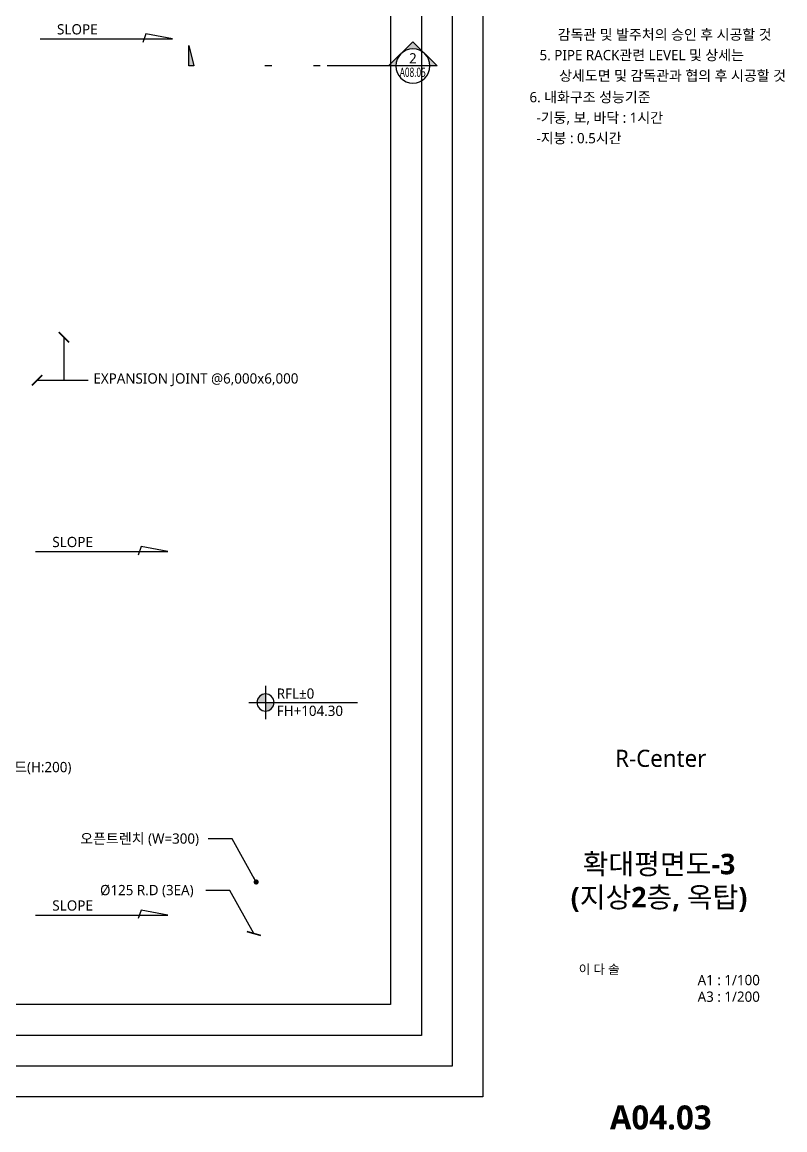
# Model space of a CAD drawing. Header units: millimetres. Extents: x 6046 to 249480, y 2179 to 57100.
# Drawn here: x 227171 to 249480, y 2937 to 35323 of the extents above; entities that cross this region are included whole.
import ezdxf
from ezdxf.enums import TextEntityAlignment as Align

# ---------------------------------------------------------------- set-up
doc = ezdxf.new("R2010")
doc.units = ezdxf.units.MM
doc.header["$LTSCALE"] = 100
for name, color, linetype in [('3TXT', 3, 'Continuous'), ('A-SYM', 6, 'Continuous'), ('SYM', 6, 'Continuous'), ('SYM-LEAD', 6, 'Continuous'), ('SYM-LEVEL', 7, 'Continuous'), ('TEXT', 3, 'Continuous'), ('XR-SHEET$0$TITLE', 7, 'Continuous'), ('XR-SHEET$1$SHT', 5, 'Continuous'), ('XR-SHEET$1$TEXT', 3, 'Continuous')]:
    doc.layers.add(name, color=color, linetype=linetype)
doc.layers.add('TEMP', color=171, linetype='Continuous', plot=False)
doc.styles.add('XR-SHEET$0$굴림체(옥산)', font='malgun.ttf')
doc.styles.add('XR-SHEET$0$맑은고딕B', font='malgunbd.ttf')
doc.styles.add('맑은고딕B', font='malgunbd.ttf')
doc.styles.add('스타일1', font='malgun.ttf')
doc.dimstyles.new('DIM-QD 1', dxfattribs={"dimtxt": 3, "dimasz": 1.5, "dimexe": 1, "dimexo": 0, "dimgap": 1, "dimtad": 1, "dimdec": 3, "dimdsep": 46, "dimlunit": 6, "dimtxsty": '스타일1', "dimblk1": 'ARCHTICK', "dimblk2": 'ARCHTICK', "dimsah": 1, "dimcen": 0, "dimclrd": 256, "dimclre": 256, "dimclrt": 3, "dimazin": 2, "dimtfac": 1, "dimtdec": 3, "dimtix": 1, "dimtmove": 2, "dimatfit": 3, "dimldrblk": 'ARCHTICK', "dimfxl": 1, "dimtolj": 1, "dimtzin": 0, "dimarcsym": 0})

# ---------------------------------------------------------------- blocks, each defined once
blk = doc.blocks.new('_ARCHTICK')
at = {"color": 0, "linetype": 'ByBlock', "const_width": 0.15}
blk.add_lwpolyline([(-0.5, -0.5), (0.5, 0.5)], dxfattribs=at)
blk = doc.blocks.new('SLOPE1')
at = {"layer": 'SYM', "color": 6}
blk.add_lwpolyline([(17.46, 0), (-21.25, 0), (-13.49, 1.5), (-12.55, -1)], dxfattribs=at)
at = {"layer": 'SYM', "color": 3, "style": '스타일1'}
blk.add_attdef('SLOPE:1/100', (-11.99, 1.33), '', height=3, dxfattribs=at)
blk = doc.blocks.new('XR-SHEET$0$TITLE')
at = {"layer": 'XR-SHEET$0$TITLE', "true_color": 0x000000, "style": 'XR-SHEET$0$굴림체(옥산)'}
for tag, height, p in [('동명칭', 6, (776.77, -457.26)), ('SCALE-A1', 3, (797.5, -522)), ('SCALE-A3', 3, (797.5, -527)), ('DATA', 3, (797.5, -540))]:
    blk.add_attdef(tag, text='', height=height, dxfattribs=at).set_placement(p, align=Align.MIDDLE)
for tag, height, p in [('TITLE1', 6, (776.5, -479.4)), ('TITLE4', 6, (776.5, -484.39)), ('TITLE2', 6, (776.5, -489)), ('TITLE5', 6, (776.5, -493.99)), ('TITLE3', 6, (776.5, -498.7)), ('NAME-1', 3, (760.16, -517.5)), ('NAME-2', 3, (760.16, -526.5)), ('A0.00', 7, (776.5, -561))]:
    blk.add_attdef(tag, text='', height=height, dxfattribs=at).set_placement(p, align=Align.MIDDLE_CENTER)
blk = doc.blocks.new('LEVEL1')
at = {"layer": 'SYM-LEVEL'}
h = blk.add_hatch(color=6, dxfattribs=at)
edge = h.paths.add_edge_path()
edge.add_ellipse((4.87, 0), major_axis=(1.77, 1.77), ratio=1, start_angle=405, end_angle=495)
edge.add_line((2.37, 0), (4.87, 0))
edge.add_line((4.87, 0), (4.87, 2.5))
edge = h.paths.add_edge_path()
edge.add_ellipse((4.87, 0), major_axis=(1.77, 1.77), ratio=1, start_angle=225, end_angle=315)
edge.add_line((7.37, 0), (4.87, 0))
edge.add_line((4.87, 0), (4.87, -2.5))
at = {"layer": 'SYM-LEVEL', "color": 6}
for p, q in [((4.87, 4.87), (4.87, -4.87)), ((0, 0), (9.74, 0)), ((9.07, 0), (31.8, 0))]:
    blk.add_line(p, q, dxfattribs=at)
blk.add_ellipse((4.87, 0), major_axis=(1.77, 1.77), ratio=1, start_param=5.497787, end_param=11.780972, dxfattribs=at)
at = {"layer": 'SYM-LEVEL', "color": 3, "style": '스타일1'}
for tag, p in [('1층-바닥마감', (8.16, 1.11)), ('EL-+100', (8.16, -3.93))]:
    blk.add_attdef(tag, p, '', height=3, dxfattribs=at)
blk = doc.blocks.new('section line')
at = {"layer": 'A-SYM'}
blk.add_hatch(color=6, dxfattribs=at).paths.add_polyline_path([(2024, 0), (2024, 600), (1874, 0)])
at = {"layer": 'A-SYM', "color": 6}
blk.add_line((-3819, 0), (-2019, 0), dxfattribs=at)
blk.add_lwpolyline([(2024, 0), (2024, 600), (1874, 0)], close=True, dxfattribs=at)
for points in [[(-1819, 0), (-1619, 0)], [(-400, 0), (-200, 0)]]:
    blk.add_lwpolyline(points, dxfattribs=at)
blk.add_lwpolyline([(0, 0, 0, 0, 0), (2024, 0, 120, 120, 0)], format="xyseb", dxfattribs=at)
blk = doc.blocks.new('SEC11')
at = {"layer": 'SYM'}
blk.add_hatch(color=6, dxfattribs=at).paths.add_polyline_path([(4.99, 0), (7.09, 0), (0, 7.09), (-7.09, 0), (-5.01, 0, -1)])
at = {"layer": 'SYM', "color": 6}
blk.add_lwpolyline([(-7.09, 0), (7.09, 0), (0, 7.09)], close=True, dxfattribs=at)
blk.add_circle((-0.01, 0), 5, dxfattribs=at)
at = {"layer": 'SYM', "color": 3, "style": '스타일1'}
blk.add_attdef('1', text='', height=3, dxfattribs=at).set_placement((-0.01, 2.25), align=Align.MIDDLE)
at = {"layer": 'SYM', "color": 3, "style": '스타일1', "width": 0.84071}
blk.add_attdef('A2.01', text='', height=2.7, dxfattribs=at).set_placement((-3.77, -3.19), (4.22, -3.19), align=Align.FIT)

msp = doc.modelspace()

# ---------------------------------------------------------------- linework, layer by layer
at = {"layer": 'TEMP'}
for points in [[(208100, 55500), (240650, 55500), (240650, 3900), (208100, 3900)], [(209000, 54600), (239750, 54600), (239750, 4800), (209000, 4800)], [(209900, 53700), (238850, 53700), (238850, 5700), (209900, 5700)], [(210800, 52800), (237950, 52800), (237950, 6600), (210800, 6600)], [(210800, 52800), (237950, 52800), (237950, 6600), (210800, 6600)]]:
    msp.add_lwpolyline(points, close=True, dxfattribs=at)

# ---------------------------------------------------------------- block references
at = {"layer": 'SYM'}
ref = msp.add_blockref('SLOPE1', (229442.4, 34831.2), dxfattribs=dict(at, xscale=-100, yscale=100, zscale=100))
ref.add_attrib('SLOPE:1/100', 'SLOPE', (228190.2, 34963.7, -0.5), dxfattribs={"color": 3, "height": 300, "style": '스타일1', "width": 1.01})
ref = msp.add_blockref('SEC11', (238599.2, 34042.2), dxfattribs=dict(at, xscale=-100, yscale=100, zscale=100))
ref.add_attrib('1', '2', dxfattribs={"color": 3, "height": 300, "style": '스타일1'}).set_placement((238600.4, 34267.2), align=Align.MIDDLE)
ref.add_attrib('A2.01', 'A08.05', dxfattribs={"color": 3, "height": 270, "style": '스타일1', "width": 0.658498}).set_placement((238214.1, 33723.2), (238976, 33723.2), align=Align.FIT)
at = {"layer": 'SYM', "xscale": -1}
msp.add_blockref('section line', (234071.4, 34042.2), dxfattribs=at)
at = {"layer": 'SYM'}
ref = msp.add_blockref('SLOPE1', (229305.2, 19841.9), dxfattribs=dict(at, xscale=-100, yscale=100, zscale=100))
ref.add_attrib('SLOPE:1/100', 'SLOPE', (228053.1, 19974.4, -0.5), dxfattribs={"color": 3, "height": 300, "style": '스타일1', "width": 1.01})
ref = msp.add_blockref('SLOPE1', (229305.2, 9214.4), dxfattribs=dict(at, xscale=-100, yscale=100, zscale=100))
ref.add_attrib('SLOPE:1/100', 'SLOPE', (228053.1, 9347, -0.5), dxfattribs={"color": 3, "height": 300, "style": '스타일1', "width": 1.01})
at = {"layer": 'SYM-LEVEL', "xscale": 100, "yscale": 100, "zscale": 100}
msp.add_blockref('LEVEL1', (233802.6, 15431.3), dxfattribs=at).add_auto_attribs({'EL-+100': 'FH+104.30', '1층-바닥마감': 'RFL±0'})
at = {"layer": 'TEXT'}
ref = msp.add_blockref('XR-SHEET$0$TITLE', (168200, 0), dxfattribs=dict(at, xscale=100, yscale=100, zscale=100))
ref.add_attrib('TITLE2', '확대평면도-3', dxfattribs={"layer": 'XR-SHEET$1$SHT', "color": 4, "true_color": 0x000004, "height": 600, "style": '맑은고딕B'}).set_placement((245800, 10708.6), align=Align.MIDDLE_CENTER)
ref.add_attrib('TITLE3', '(지상2층, 옥탑)', dxfattribs={"layer": 'XR-SHEET$1$SHT', "color": 4, "true_color": 0x000004, "height": 600, "style": 'XR-SHEET$0$맑은고딕B'}).set_placement((245800, 9738.2, 1377.1), align=Align.MIDDLE_CENTER)
ref.add_attrib('NAME-1', '이 다 솔', dxfattribs={"layer": 'XR-SHEET$1$TEXT', "color": 3, "true_color": 0x000003, "height": 270, "style": '스타일1'}).set_placement((243450, 7633.3, 1377.1), align=Align.MIDDLE_LEFT)
ref.add_attrib('SCALE-A1', 'A1 : 1/100', dxfattribs={"layer": 'XR-SHEET$1$SHT', "color": 3, "true_color": 0x000003, "height": 300, "style": '스타일1'}).set_placement((247839.1, 7317.2), align=Align.MIDDLE_CENTER)
ref.add_attrib('SCALE-A3', 'A3 : 1/200', dxfattribs={"layer": 'XR-SHEET$1$SHT', "color": 3, "true_color": 0x000003, "height": 300, "style": '스타일1'}).set_placement((247839.1, 6830.8), align=Align.MIDDLE_CENTER)
ref.add_attrib('A0.00', 'A04.03', dxfattribs={"layer": 'XR-SHEET$1$SHT', "color": 4, "true_color": 0x000004, "height": 700, "style": '맑은고딕B'}).set_placement((245850, 3300), align=Align.MIDDLE_CENTER)

# ---------------------------------------------------------------- texts
at = {"layer": '3TXT', "style": '스타일1'}
for s, p in [('   감독관 및 발주처의 승인 후 시공할 것', (245811.3, 34959.5)), ('5. PIPE RACK관련 LEVEL 및 상세는 ', (245344.9, 34359.5)), ('   상세도면 및 감독관과 협의 후 시공할 것 ', (246093.3, 33759.5))]:
    msp.add_text(s, height=300, dxfattribs=at).set_placement(p, align=Align.MIDDLE_CENTER)
for s, p in [('6. 내화구조 성능기준', (242010.3, 33130.6)), ('  -기둥, 보, 바닥 : 1시간', (242010.3, 32530.6)), ('  -지붕 : 0.5시간', (242010.3, 31930.6))]:
    msp.add_text(s, height=300, dxfattribs=at).set_placement(p, align=Align.MIDDLE_LEFT)
at = {"layer": 'TEXT', "color": 3, "style": '스타일1'}
for s, p in [('EXPANSION JOINT @6,000x6,000 ', (229256.6, 24756.4)), ('장비패드(H:200)', (225807, 13393.9)), ('오픈트렌치 (W=300)', (228869.4, 11303.3)), ('%%C125 R.D (3EA)', (229449.3, 9797.4))]:
    msp.add_text(s, height=300, dxfattribs=at).set_placement(p)
at = {"layer": 'TEXT', "style": '스타일1'}
msp.add_text('R-Center', height=500, dxfattribs=at).set_placement((245850, 13800), align=Align.MIDDLE_CENTER)

# ---------------------------------------------------------------- leaders
at = {"layer": 'SYM-LEAD'}
for points, override in [([(228392.6, 26111.3), (228392.6, 24852.8), (229092.6, 24852.8)], {"dimscale": 200, "dimasz": 1.5, "dimtad": 0, "dimclrd": 6}), ([(227605.6, 24852.8), (229092.6, 24852.8), (229105.6, 24852.8)], {"dimscale": 200, "dimasz": 1.5, "dimtad": 0, "dimclrd": 6}), ([(234016.9, 10183.1), (233312.9, 11441.6), (232612.9, 11441.6)], {"dimscale": 100, "dimtad": 0, "dimclrd": 6, "dimldrblk": 'DOT'}), ([(233949.2, 8677.2), (233245.2, 9935.7), (232545.2, 9935.7)], {"dimscale": 200, "dimasz": 1.5, "dimtad": 0, "dimclrd": 6})]:
    msp.add_leader(points, dimstyle='DIM-QD 1', override=override, dxfattribs=at)

doc.saveas('drawing.dxf')
